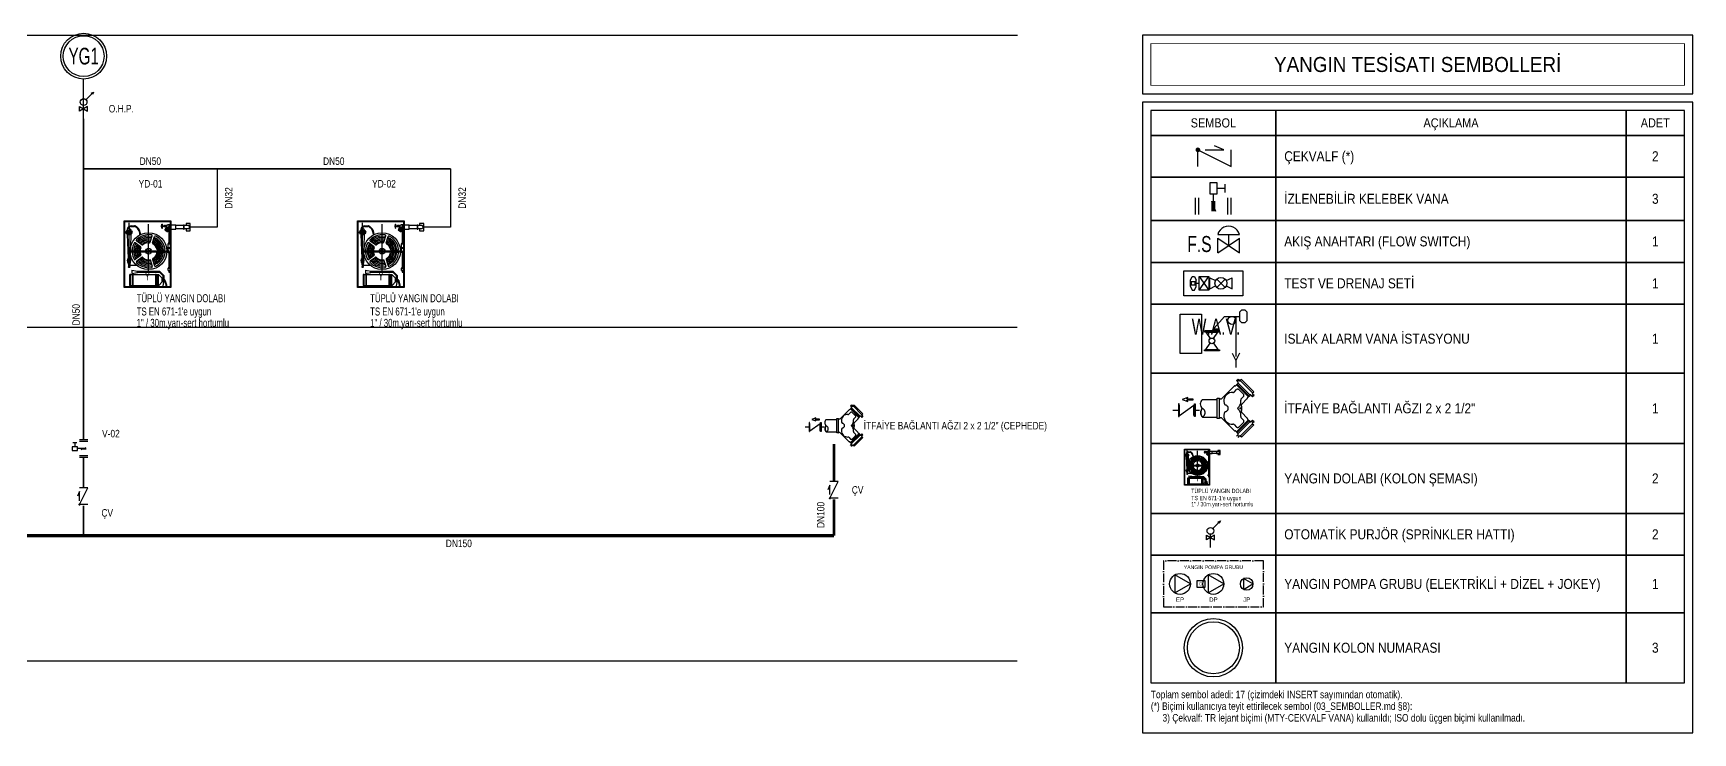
# Model space of a CAD drawing. Header units: centimetres. Extents: x -576 to 3610, y -1263 to 265.
# Drawn here: x 1619 to 3610, y -836 to 3 of the extents above; entities that cross this region are included whole.
import ezdxf
from ezdxf.enums import TextEntityAlignment as Align

# ---------------------------------------------------------------- set-up
doc = ezdxf.new("R2010")
doc.units = ezdxf.units.CM
doc.linetypes.add('DASHDOT', pattern=[3.556, 2.54, -0.508, 0, -0.508])
for name, color, linetype in [('MTY-PISSU-KOLONNO', 211, 'Continuous'), ('MTY-VANA', 1, 'Continuous'), ('ROTAS-LEJANT-BASLIK', 5, 'Continuous'), ('ROTAS-LEJANT-CERCEVE', 7, 'Continuous'), ('ROTAS-LEJANT-YAZI', 7, 'Continuous'), ('ROTAS-YANGIN-ANA-BORU', 1, 'Continuous'), ('ROTAS-YANGIN-DOLAP-BORU', 1, 'Continuous'), ('ROTAS-YANGIN-SEMA-BALON', 6, 'Continuous'), ('ROTAS-YANGIN-SEMA-CAP', 3, 'Continuous'), ('ROTAS-YANGIN-SEMA-KAT', 8, 'Continuous'), ('ROTAS-YANGIN-SEMA-NO', 1, 'Continuous'), ('ROTAS-YANGIN-SEMA-YAZI', 7, 'Continuous'), ('ROTAS-YANGIN-SEMBOL', 10, 'Continuous')]:
    doc.layers.add(name, color=color, linetype=linetype)
doc.styles.add('ANOTATIVO', font='arial.ttf')
doc.styles.add('CAP', font='wturkce.SHX', dxfattribs={"width": 0.65})
doc.styles.add('ROTAS', font='arial.ttf')

# ---------------------------------------------------------------- blocks, each defined once
blk = doc.blocks.new('MTY-CEKVALF VANA')
at = {"layer": 'MTY-VANA'}
h = blk.add_hatch(color=256, dxfattribs=at)
edge = h.paths.add_edge_path()
edge.add_arc((-10, 5), 1.41, 180, 540, ccw=False)
for p, q in [((-10, -5), (-10, 5)), ((-10, 5), (10, -5)), ((-5.6, 5), (5.6, 5)), ((5.6, 5), (0, 7.32)), ((10, -5), (10, 5))]:
    blk.add_line(p, q, dxfattribs=at)
at = {"layer": 'MTY-VANA', "style": 'CAP', "width": 0.65}
blk.add_attdef('CAP', text='', height=5, rotation=153.43495, dxfattribs=at).set_placement((0, 0), align=Align.CENTER)
blk = doc.blocks.new('MTY-IZLENEBILIR KELEBEK VANA')
at = {"layer": 'MTY-VANA'}
for p, q in [((6.98, 10.63), (2.17, 10.63)), ((6.98, 10.63), (2.17, 10.63)), ((6.98, 10.63), (2.17, 10.63)), ((6.98, 10.63), (2.17, 10.63)), ((6.98, 8.19), (6.98, 13.07)), ((6.98, 8.19), (6.98, 13.07)), ((6.98, 8.19), (6.98, 13.07)), ((6.98, 8.19), (6.98, 13.07)), ((-1.22, 3.06), (1.22, -3.06)), ((-1.22, 3.06), (1.22, -3.06)), ((-1.22, 3.06), (1.22, -3.06))]:
    blk.add_line(p, q, dxfattribs=at)
at = {"layer": 'MTY-VANA', "linetype": 'Continuous'}
for p, q in [((-10.66, -5.08), (-10.66, 4.92)), ((-10.66, -5.08), (-10.66, 4.92)), ((-10.66, -5.08), (-10.66, 4.92)), ((-10.66, -5.08), (-10.66, 4.92)), ((-8.66, -5.08), (-8.66, 4.92)), ((-8.66, -5.08), (-8.66, 4.92)), ((-8.66, -5.08), (-8.66, 4.92)), ((-8.66, -5.08), (-8.66, 4.92)), ((0, 0), (0, 7.39)), ((0, 0), (0, 7.39)), ((0, 0), (0, 7.39)), ((0, 0), (0, 7.39)), ((8.66, -5.08), (8.66, 4.92)), ((8.66, -5.08), (8.66, 4.92)), ((8.66, -5.08), (8.66, 4.92)), ((8.66, -5.08), (8.66, 4.92)), ((10.66, -5.08), (10.66, 4.92)), ((10.66, -5.08), (10.66, 4.92)), ((10.66, -5.08), (10.66, 4.92)), ((10.66, -5.08), (10.66, 4.92))]:
    blk.add_line(p, q, dxfattribs=at)
at = {"layer": 'MTY-VANA'}
blk.add_lwpolyline([(-2.17, 13.88), (-2.17, 7.39), (2.17, 7.39), (2.17, 13.88)], close=True, dxfattribs=at)
blk.add_lwpolyline([(-2.17, 13.88), (-2.17, 7.39), (2.17, 7.39), (2.17, 13.88)], close=True, dxfattribs=at)
blk.add_lwpolyline([(-2.17, 13.88), (-2.17, 7.39), (2.17, 7.39), (2.17, 13.88)], close=True, dxfattribs=at)
blk.add_lwpolyline([(-2.17, 13.88), (-2.17, 7.39), (2.17, 7.39), (2.17, 13.88)], close=True, dxfattribs=at)
at = {"layer": 'MTY-VANA', "linetype": 'Continuous'}
blk.add_trace([(-1.22, 3.06), (1.22, 3.06), (-1.22, -3.06), (1.22, -3.06)], dxfattribs=at)
blk.add_trace([(-1.22, 3.06), (1.22, 3.06), (-1.22, -3.06), (1.22, -3.06)], dxfattribs=at)
blk.add_trace([(-1.22, 3.06), (1.22, 3.06), (-1.22, -3.06), (1.22, -3.06)], dxfattribs=at)
blk.add_trace([(-1.22, 3.06), (1.22, 3.06), (-1.22, -3.06), (1.22, -3.06)], dxfattribs=at)
at = {"layer": 'MTY-VANA', "style": 'CAP', "width": 0.65}
blk.add_attdef('CAP', text='', height=5, rotation=270, dxfattribs=at).set_placement((0, 0), align=Align.CENTER)
blk = doc.blocks.new('ROTAS-YANGIN-DOLABI-KOLON')
for p, q in [((-24.3, 19), (-25, 17.9)), ((-25, 17.9), (-19.9, 17.9)), ((-25, 16.8), (-25, 17.9)), ((-25, 17.4), (-19.9, 17.4)), ((-25, 16.8), (-19.9, 16.8)), ((-25, 16.8), (-25, 16.8)), ((-24.1, 15.8), (-24.6, 16.7)), ((-24.3, 19), (-20.6, 19)), ((-24.1, 15.8), (-20.9, 15.8)), ((-23.9, 19.8), (-23.9, 19)), ((-23.9, 15.8), (-23.1, -3.5)), ((-22.7, 17.9), (-22.7, 19)), ((-22.7, 15.8), (-22.7, 16.8)), ((-22.4, -11), (-22.4, 25)), ((-22.1, 17.9), (-22.1, 19)), ((-22.1, 15.8), (-22.1, 16.8)), ((-21.1, 15.8), (-21.7, -3.5)), ((-21.1, 19.4), (-21.1, 19)), ((-20.9, 22.7), (-18.1, 22.7)), ((-20.9, 22.1), (-18.1, 22.1)), ((-20.9, 22.1), (-20.9, 22.1)), ((-20.9, 15.8), (-20.3, 16.7)), ((-20.6, 19), (-19.9, 17.9)), ((-19.9, 16.8), (-19.9, 17.9)), ((-19.9, 16.8), (-19.9, 16.8)), ((-6.9, -14), (-6.9, 24.1)), ((-5.5, 9.7), (-3.9, 14.6)), ((-3.7, 9.1), (-2.1, 14)), ((3.5, 21.8), (3.5, 22.8)), ((3.8, 22.8), (3.5, 22.8)), ((3.8, 21.8), (3.5, 21.8)), ((3.8, 20.7), (3.8, 23.9)), ((3.8, 23.9), (4.2, 23.9)), ((3.8, 21.8), (3.8, 22.8)), ((3.8, 20.7), (4.2, 20.7)), ((4.2, 20.7), (4.2, 23.9)), ((4.5, 22.8), (4.2, 22.8)), ((4.5, 21.8), (4.2, 21.8)), ((4.5, 21.8), (4.5, 22.8)), ((5.2, 22.5), (4.5, 22.5)), ((5.2, 22), (4.5, 22)), ((5.5, 22.8), (5.2, 22.8)), ((5.2, 21.8), (5.2, 22.8)), ((5.5, 21.8), (5.2, 21.8)), ((5.5, 21.8), (5.5, 22.8)), ((6, 22.6), (5.5, 22.6)), ((6, 21.9), (5.5, 21.9)), ((6, 21.8), (6, 22.8)), ((6.6, 22.8), (6, 22.8)), ((6.6, 21.8), (6, 21.8)), ((6.4, 20.1), (6.6, 20.3)), ((6.4, 20.1), (8.7, 18.2)), ((6.4, 20.1), (6.4, 20.1)), ((6.4, 19.2), (6.5, 19.9)), ((6.4, 19.2), (7.9, 18)), ((6.5, 19), (6.6, 19.1)), ((6.6, 23), (7.9, 23)), ((6.6, 21.6), (6.6, 23)), ((6.6, 21.6), (7.7, 21.6)), ((6.6, 20.3), (9, 18.4)), ((6.7, 20.5), (6.9, 20.7)), ((6.7, 20.5), (9.1, 18.5)), ((6.7, 20.2), (6.9, 20.4)), ((7.6, 21), (6.9, 20.7)), ((6.9, 20.7), (9.3, 18.8)), ((7.1, 21.3), (7.1, 23.3)), ((7.1, 23.3), (7.7, 23.3)), ((7.1, 21.3), (7.7, 21.3)), ((7.1, 18.7), (7.5, 19.2)), ((7.3, 18.5), (7.7, 19)), ((7.4, 21.3), (7.4, 23.3)), ((7.6, 21), (9.4, 19.5)), ((7.7, 21.3), (7.7, 23.3)), ((7.7, 18.1), (7.7, 18.1)), ((7.9, 18), (8.5, 18.2)), ((8, 19.8), (8.4, 20.3)), ((8.2, 19.6), (8.6, 20.1)), ((8.7, 21.8), (8.7, 20.1)), ((8.7, 21.8), (10.3, 21.8)), ((8.7, 18.1), (9, 18.4)), ((8.7, 18.2), (8.7, 18.1)), ((8.8, 18.5), (8.9, 18.6)), ((9.1, 18.5), (9.3, 18.8)), ((9.3, 23.1), (9.8, 23.1)), ((9.3, 23.1), (9.3, 21.8)), ((9.4, 19.5), (9.3, 18.8)), ((9.3, 19.3), (9.3, 9)), ((9.8, 23.1), (9.8, 21.8)), ((9.8, 19.3), (9.8, 9)), ((10.1, 23), (9.9, 23)), ((10.1, 19.2), (10.1, 24.1)), ((10.1, 24.1), (10.3, 24.1)), ((10.3, 19.2), (10.1, 19.2)), ((10.3, 24.1), (10.3, 19.2)), ((10.3, 21.8), (10.3, 20.1)), ((21.1, 23), (14.8, 23)), ((21.1, 20.3), (14.8, 20.3)), ((24.7, 23), (21.7, 23)), ((24.7, 20.3), (21.7, 20.3)), ((-22.4, 2.8), (8.7, 2.8)), ((-22.4, 2), (8.7, 2)), ((-22.1, 2.4), (9.6, 2.4)), ((-13.3, 6), (-17.5, 9)), ((-12.2, 7.5), (-16.4, 10.5)), ((0.5, 3.3), (5.6, 3.3)), ((0.5, 1.5), (5.6, 1.5)), ((8.7, 3.5), (8.7, 8.2)), ((8.7, 3.5), (8.7, 1.8)), ((9.3, 1), (9.3, -10.6)), ((9.8, 1), (9.8, -10.6)), ((10.3, 8.2), (10.3, 1.8)), ((-23.7, -5.3), (-23.7, -4.8)), ((-23.7, -5.1), (-21.1, -5.1)), ((-23.5, -4.5), (-21.3, -4.5)), ((-23.5, -5.6), (-21.3, -5.6)), ((-23.4, -4), (-23.4, -3.7)), ((-23.4, -4), (-21.4, -4)), ((-23.4, -4), (-21.4, -4)), ((-23.4, -4.5), (-23.4, -4)), ((-23.4, -4.5), (-21.4, -4.5)), ((-23.4, -6.7), (-23.4, -5.6)), ((-23.4, -6.7), (-21.4, -6.7)), ((-23.4, -6.7), (-22.8, -9.3)), ((-23.1, -3.5), (-21.7, -3.5)), ((-22.8, -9.3), (-23.1, -10)), ((-23.1, -10), (-21.7, -10)), ((-23.1, -10), (-22.9, -10.4)), ((-22.9, -10.4), (-22, -10.4)), ((-22.8, -9.3), (-22, -9.3)), ((-22, -9.3), (-21.4, -6.7)), ((-21.7, -10), (-22, -9.3)), ((-22, -10.4), (-21.7, -10)), ((-21.9, -8.7), (-16.5, -8.7)), ((-21.4, -4), (-21.4, -3.7)), ((-21.4, -4.5), (-21.4, -4)), ((-21.4, -6.7), (-21.4, -5.6)), ((-21.1, -5.3), (-21.1, -4.8)), ((-20.2, -12.7), (-20.2, -15.5)), ((-20.2, -12.7), (-15.8, -13.6)), ((-13.3, -1.1), (-17.5, -4.2)), ((-12.2, -2.7), (-16.4, -5.7)), ((-5.7, -4.3), (-3.9, -9.7)), ((-3.7, -4.3), (-2.1, -9.2)), ((8.7, -13), (8.7, -11.3)), ((8.7, -13), (10.3, -13)), ((9.3, -13), (9.3, -14.5)), ((9.8, -13), (9.8, -14.5)), ((10.3, -13), (10.3, -11.3)), ((-20.2, -15.5), (-15.8, -14.6)), ((-15.8, -13.6), (-15.8, -14.6)), ((4, -21.3), (4, -20.2)), ((4, -20.2), (5.3, -20.2)), ((5.3, -21.3), (4, -21.3)), ((5.2, -20), (4.4, -20)), ((5.3, -20.2), (5.3, -21.3)), ((9.3, -14.5), (9.8, -14.5))]:
    blk.add_line(p, q)
for points in [[(10.9, 26.7), (10.9, -26.7), (-26.5, -26.7), (-26.5, 26.7), (10.9, 26.7)], [(10.3, 26.1), (10.3, -26.1), (-25.9, -26.1), (-25.9, 26.1), (10.3, 26.1)], [(-24.6, 16.7), (-24.7, 16.7), (-24.8, 16.8), (-24.9, 16.8), (-25, 16.8)], [(-20.9, 22.7), (-21.6, 22.5), (-22.3, 22.2), (-22.9, 21.8), (-23.4, 21.2), (-23.7, 20.5), (-23.9, 19.8)], [(-21.7, 21.9), (-21.9, 21.8), (-22, 21.7), (-22.2, 21.5), (-22.3, 21.4), (-22.3, 21.1), (-22.3, 20.9), (-22.3, 20.7), (-22.2, 20.5), (-22.1, 20.3), (-22, 20.2), (-21.8, 20.1), (-21.6, 20), (-21.4, 20)], [(-20.9, 22.1), (-21.1, 22.1), (-21.3, 22.1), (-21.5, 22), (-21.7, 21.9)], [(-21.1, 19.4), (-21.1, 19.5), (-21.1, 19.7), (-21.2, 19.8), (-21.3, 19.9), (-21.4, 20)], [(-19.9, 16.8), (-20, 16.8), (-20.1, 16.8), (-20.2, 16.7), (-20.3, 16.7)], [(-16.3, 21.8), (-16.7, 22.1), (-17.1, 22.4), (-17.6, 22.6), (-18.1, 22.7)], [(-16.6, 21.4), (-17, 21.7), (-17.3, 21.9), (-17.7, 22), (-18.1, 22.1)], [(-13.8, 15.4), (-14, 17.1), (-14.5, 18.7), (-15.4, 20.2), (-16.6, 21.4)], [(-4.4, 15.4), (-7, 15.7), (-9.7, 15.3), (-12.2, 14.5), (-14.5, 13.2), (-16.5, 11.5)], [(-13.2, 15.7), (-13.5, 17.4), (-14.1, 19.1), (-15, 20.6), (-16.3, 21.8)], [(-15.5, 10.6), (-15, 11.3), (-14.6, 12), (-14.3, 12.8), (-14, 13.5)], [(-15.1, 10.3), (-14.5, 11.1), (-14, 12), (-13.6, 12.9), (-13.4, 13.9)], [(-4.1, 14), (-6.7, 14.3), (-9.3, 14.1), (-11.8, 13.2), (-14.1, 11.9)], [(-3.9, 14.6), (-3.9, 14.7), (-3.9, 14.8), (-3.9, 15), (-4, 15.1), (-4, 15.2), (-4.1, 15.3), (-4.3, 15.4), (-4.4, 15.4)], [(5, 3.3), (4.5, 5.9), (3.5, 8.3), (1.9, 10.4), (0, 12.2), (-2.3, 13.4)], [(-1.2, 14.4), (-1.3, 14.4), (-1.5, 14.4), (-1.6, 14.4), (-1.7, 14.4), (-1.9, 14.3), (-2, 14.2), (-2.1, 14.1), (-2.1, 14)], [(6.3, 4.1), (5.7, 6.7), (4.6, 9.1), (3, 11.2), (1.1, 13), (-1.2, 14.4)], [(6.5, 19.9), (6.5, 19.9), (6.5, 20), (6.5, 20), (6.4, 20.1)], [(7.9, 20.7), (8, 20.8), (8, 20.9), (8.1, 21), (8.1, 21.1), (8.1, 21.2), (8, 21.3), (8, 21.4), (7.9, 21.5), (7.8, 21.6), (7.7, 21.6)], [(9.9, 23), (9.8, 23.2), (9.5, 23.3), (9.3, 23.4), (9, 23.5), (8.8, 23.5), (8.5, 23.4), (8.3, 23.3), (8, 23.2), (7.9, 23)], [(9.3, 21.1), (9.2, 21.2), (9.1, 21.3), (8.9, 21.4), (8.8, 21.5), (8.6, 21.5), (8.4, 21.4)], [(8.7, 18.2), (8.7, 18.2), (8.6, 18.2), (8.6, 18.2), (8.5, 18.2)], [(8.7, 20.1), (8.7, 19.9), (8.8, 19.8), (8.9, 19.6), (9, 19.5), (9.1, 19.4), (9.3, 19.3), (9.4, 19.3), (9.6, 19.3), (9.8, 19.3), (9.9, 19.4), (10.1, 19.5), (10.2, 19.6), (10.3, 19.8), (10.3, 19.9), (10.3, 20.1)], [(10.1, 21.4), (9.7, 21.1), (9.5, 20.7), (9.2, 20.2), (9.1, 19.8)], [(10.9, 23.2), (10.9, 20.1), (14.8, 20.1), (14.8, 23.2), (10.9, 23.2)], [(21.1, 23.2), (21.1, 20.1), (21.7, 20.1), (21.7, 23.2), (21.1, 23.2)], [(23.2, 20.3), (23.2, 18.7), (26.5, 18.7), (26.5, 24.6), (23.2, 24.6)], [(23.2, 24.6), (23.2, 23)], [(24.7, 20.3), (25, 20.4), (25.2, 20.5), (25.5, 20.7), (25.6, 20.9), (25.8, 21.1), (25.9, 21.4), (25.9, 21.7), (25.9, 21.9), (25.8, 22.2), (25.6, 22.4), (25.5, 22.6), (25.2, 22.8), (25, 22.9), (24.7, 23)], [(-18.5, 8.8), (-19.5, 6.3), (-20, 3.7), (-20, 1.1), (-19.5, -1.5), (-18.5, -3.9)], [(-17, 8.6), (-18.1, 6.3), (-18.7, 3.7), (-18.7, 1.1), (-18.1, -1.4), (-17, -3.8)], [(-17.5, 9), (-17.6, 9.1), (-17.8, 9.1), (-17.9, 9.1), (-18, 9.1), (-18.2, 9.1), (-18.3, 9), (-18.4, 8.9), (-18.5, 8.8)], [(-16.1, 8), (-17.1, 5.9), (-17.6, 3.6), (-17.6, 1.2), (-17.1, -1.1), (-16.1, -3.2)], [(-16.5, 11.5), (-16.6, 11.4), (-16.6, 11.3), (-16.7, 11.1), (-16.7, 11), (-16.6, 10.8), (-16.6, 10.7), (-16.5, 10.6), (-16.4, 10.5)], [(-15.3, 7.4), (-16.1, 5.5), (-16.6, 3.5), (-16.6, 1.4), (-16.1, -0.7), (-15.3, -2.6)], [(-15.5, 10.6), (-15.6, 10.5), (-15.7, 10.4), (-15.8, 10.3), (-15.9, 10.1)], [(-14.4, 6.7), (-15.1, 5.1), (-15.5, 3.3), (-15.5, 1.5), (-15.1, -0.3), (-14.4, -1.9)], [(-4.4, 13), (-6.7, 13.3), (-9.1, 13), (-11.3, 12.3), (-13.3, 11.1), (-15, 9.5)], [(-13.5, 6.1), (-14.2, 4.7), (-14.5, 3.2), (-14.5, 1.6), (-14.2, 0.1), (-13.5, -1.3)], [(-4.7, 12), (-6.8, 12.2), (-8.9, 12), (-10.9, 11.3), (-12.6, 10.3), (-14.2, 8.9)], [(-13.1, 5.2), (-13.6, 3.8), (-13.7, 2.4), (-13.6, 1), (-13.1, -0.3)], [(-5.1, 10.9), (-6.9, 11.1), (-8.7, 10.9), (-10.4, 10.4), (-12, 9.5), (-13.3, 8.3)], [(-13.1, 5.2), (-13.1, 5.3), (-13.1, 5.5), (-13.1, 5.6), (-13.1, 5.7), (-13.2, 5.9), (-13.3, 6)], [(-5.4, 9.9), (-6.9, 10.1), (-8.5, 9.9), (-9.9, 9.4), (-11.3, 8.6), (-12.4, 7.6)], [(-12.2, 7.5), (-12.1, 7.4), (-12, 7.4), (-11.8, 7.4), (-11.7, 7.4), (-11.5, 7.4), (-11.4, 7.5)], [(-6.2, 9.2), (-7.6, 9.2), (-9, 8.9), (-10.3, 8.3), (-11.4, 7.5)], [(-6.2, 9.2), (-6, 9.2), (-5.9, 9.3), (-5.8, 9.3), (-5.6, 9.4), (-5.5, 9.5), (-5.5, 9.7)], [(-3.7, 9.1), (-3.7, 9), (-3.7, 8.8), (-3.7, 8.7), (-3.6, 8.5), (-3.5, 8.4), (-3.4, 8.3)], [(0.7, 3.3), (0.4, 4.9), (-0.3, 6.3), (-1.2, 7.5), (-2.3, 8.5), (-3.6, 9.3)], [(-3.6, -4.5), (-2.3, -3.7), (-1.2, -2.7), (-0.3, -1.4), (0.4, 0), (0.7, 1.5)], [(-0.2, 3.9), (-0.6, 5.2), (-1.3, 6.4), (-2.3, 7.5), (-3.4, 8.3)], [(-3.4, -3.5), (-2.3, -2.7), (-1.3, -1.6), (-0.6, -0.4), (-0.2, 1)], [(1.8, 3.3), (1.4, 5.1), (0.7, 6.8), (-0.4, 8.2), (-1.7, 9.4), (-3.3, 10.4)], [(-3.3, -5.5), (-1.7, -4.6), (-0.4, -3.4), (0.7, -1.9), (1.4, -0.3), (1.8, 1.5)], [(2.9, 3.3), (2.4, 5.4), (1.6, 7.3), (0.4, 9), (-1.2, 10.3), (-3, 11.4)], [(-3, -6.6), (-1.2, -5.5), (0.4, -4.1), (1.6, -2.5), (2.4, -0.6), (2.9, 1.5)], [(3.9, 3.3), (3.5, 5.6), (2.5, 7.8), (1.2, 9.7), (-0.6, 11.3), (-2.6, 12.4)], [(-2.6, -7.6), (-0.6, -6.4), (1.2, -4.9), (2.5, -3), (3.5, -0.8), (3.9, 1.5)], [(-2.3, -8.6), (0, -7.3), (1.9, -5.6), (3.5, -3.5), (4.5, -1.1), (5, 1.5)], [(-1.2, -9.6), (1.1, -8.2), (3, -6.4), (4.6, -4.3), (5.7, -1.9), (6.3, 0.7)], [(-0.2, 3.9), (-0.1, 3.7), (-0.1, 3.6), (0.1, 3.5), (0.2, 3.4), (0.3, 3.4), (0.5, 3.3)], [(0.5, 1.5), (0.3, 1.5), (0.2, 1.4), (0.1, 1.3), (-0.1, 1.2), (-0.1, 1.1), (-0.2, 1)], [(5.6, 3.3), (5.8, 3.4), (5.9, 3.4), (6, 3.5), (6.1, 3.6), (6.2, 3.7), (6.2, 3.8), (6.3, 4), (6.3, 4.1)], [(6.3, 0.7), (6.3, 0.9), (6.2, 1), (6.2, 1.1), (6.1, 1.3), (6, 1.3), (5.9, 1.4), (5.8, 1.5), (5.6, 1.5)], [(10.3, 8.2), (10.3, 8.4), (10.3, 8.5), (10.2, 8.7), (10.1, 8.8), (9.9, 8.9), (9.8, 9), (9.6, 9), (9.4, 9), (9.3, 9), (9.1, 8.9), (9, 8.8), (8.9, 8.7), (8.8, 8.5), (8.7, 8.4), (8.7, 8.2)], [(8.7, 1.8), (8.7, 1.6), (8.8, 1.5), (8.9, 1.3), (9, 1.2), (9.1, 1.1), (9.3, 1), (9.4, 1), (9.6, 1), (9.8, 1), (9.9, 1.1), (10.1, 1.2), (10.2, 1.3), (10.3, 1.5), (10.3, 1.6), (10.3, 1.8)], [(-23.5, -4.5), (-23.5, -4.5), (-23.6, -4.6), (-23.6, -4.6), (-23.7, -4.6), (-23.7, -4.7), (-23.7, -4.7), (-23.7, -4.8)], [(-23.7, -5.3), (-23.7, -5.4), (-23.7, -5.4), (-23.7, -5.5), (-23.6, -5.5), (-23.6, -5.6), (-23.5, -5.6), (-23.5, -5.6)], [(-23.1, -3.5), (-23.2, -3.5), (-23.3, -3.5), (-23.3, -3.5), (-23.4, -3.6), (-23.4, -3.6), (-23.4, -3.7), (-23.4, -3.7)], [(-21.4, -3.7), (-21.4, -3.7), (-21.4, -3.6), (-21.5, -3.6), (-21.5, -3.5), (-21.6, -3.5), (-21.6, -3.5), (-21.7, -3.5)], [(-21.1, -4.8), (-21.1, -4.7), (-21.1, -4.7), (-21.1, -4.6), (-21.2, -4.6), (-21.2, -4.6), (-21.3, -4.5), (-21.3, -4.5)], [(-21.3, -5.6), (-21.3, -5.6), (-21.2, -5.6), (-21.2, -5.5), (-21.1, -5.5), (-21.1, -5.4), (-21.1, -5.4), (-21.1, -5.3)], [(-18.5, -3.9), (-18.4, -4.1), (-18.3, -4.2), (-18.2, -4.2), (-18, -4.3), (-17.9, -4.3), (-17.8, -4.3), (-17.6, -4.2), (-17.5, -4.2)], [(-16.4, -5.7), (-16.5, -5.8), (-16.6, -5.9), (-16.6, -6), (-16.7, -6.1), (-16.7, -6.3), (-16.6, -6.4), (-16.6, -6.6), (-16.5, -6.7)], [(-16.5, -6.7), (-14.5, -8.4), (-12.2, -9.7), (-9.7, -10.5), (-7, -10.8), (-4.4, -10.6)], [(-15.9, -5.3), (-14, -7.1), (-11.8, -8.4), (-9.3, -9.2), (-6.7, -9.5), (-4.1, -9.2)], [(-15, -4.7), (-13.3, -6.3), (-11.3, -7.5), (-9.1, -8.2), (-6.7, -8.4), (-4.4, -8.1)], [(-14.2, -4.1), (-12.6, -5.5), (-10.9, -6.5), (-8.9, -7.1), (-6.8, -7.4), (-4.7, -7.1)], [(-13.3, -1.1), (-13.2, -1), (-13.1, -0.9), (-13.1, -0.8), (-13.1, -0.6), (-13.1, -0.5), (-13.1, -0.3)], [(-13.3, -3.4), (-12, -4.6), (-10.4, -5.5), (-8.7, -6.1), (-6.9, -6.3), (-5.1, -6.1)], [(-12.4, -2.8), (-11.3, -3.8), (-9.9, -4.6), (-8.5, -5.1), (-6.9, -5.2), (-5.4, -5.1)], [(-11.4, -2.7), (-11.5, -2.6), (-11.7, -2.6), (-11.8, -2.5), (-12, -2.5), (-12.1, -2.6), (-12.2, -2.7)], [(-11.4, -2.7), (-10.1, -3.6), (-8.7, -4.2), (-7.2, -4.4), (-5.7, -4.3)], [(-4.4, -10.6), (-4.3, -10.6), (-4.1, -10.5), (-4, -10.4), (-4, -10.3), (-3.9, -10.2), (-3.9, -10), (-3.9, -9.9), (-3.9, -9.7)], [(-3.4, -3.5), (-3.5, -3.6), (-3.6, -3.7), (-3.7, -3.8), (-3.7, -4), (-3.7, -4.1), (-3.7, -4.3)], [(-2.1, -9.2), (-2.1, -9.3), (-2, -9.4), (-1.9, -9.5), (-1.7, -9.6), (-1.6, -9.6), (-1.5, -9.6), (-1.3, -9.6), (-1.2, -9.6)], [(10.3, -11.3), (10.3, -11.2), (10.3, -11), (10.2, -10.9), (10.1, -10.8), (9.9, -10.7), (9.8, -10.6), (9.6, -10.6), (9.4, -10.6), (9.3, -10.6), (9.1, -10.7), (9, -10.8), (8.9, -10.9), (8.8, -11), (8.7, -11.2), (8.7, -11.3)], [(-22, -16.4), (-22.1, -16.4), (-22.1, -25), (-22, -25)], [(-21.1, -16.3), (-22, -16.3), (-22, -25.1), (-21.1, -25.1), (-21.1, -16.3)], [(-21.1, -24.9), (1.3, -24.9), (4, -22.2), (4, -19.3), (1.3, -16.6), (-21.1, -16.6)], [(-19.8, -16.3), (-19.8, -25.2), (-19.7, -25.3), (-19.2, -25.3), (-19.2, -25.2), (-19.2, -16.3), (-19.2, -16.2), (-19.7, -16.2), (-19.8, -16.3)], [(-15.5, -13.5), (-15.5, -14.7), (-15.8, -14.7), (-15.8, -13.5), (-15.5, -13.5)], [(-15.5, -13.7), (1.8, -13.7), (5.2, -17.1), (5.2, -20.2)], [(-15.5, -14.5), (1.8, -14.5), (4.4, -17.1), (4.4, -20.2)], [(-1.4, -16.3), (-1.4, -25.2), (-1.3, -25.3), (-0.9, -25.3), (-0.8, -25.2), (-0.8, -16.3), (-0.9, -16.2), (-1.3, -16.2), (-1.4, -16.3)], [(0.8, -16.3), (0.8, -25.2), (0.7, -25.3), (0.2, -25.3), (0.2, -25.2), (0.2, -16.3), (0.2, -16.2), (0.7, -16.2), (0.8, -16.3)], [(4, -19.6), (4.4, -19.6), (4.4, -20.2)], [(4, -21.9), (4.4, -21.9), (4.4, -21.3)], [(5.3, -21.3), (4.5, -25.4), (4.6, -25.5), (4.8, -25.5), (4.8, -25.4), (5.5, -21.5)], [(4.8, -20.5), (4.6, -20.7), (4.6, -21.1)], [(5.3, -20.2), (5.7, -20.2), (6.5, -21.2), (7.4, -24.4), (7.4, -25.4), (7.4, -25.5), (7.2, -25.5), (7.1, -25.4), (7.1, -24.4), (6.4, -22.1)], [(6.4, -22.1), (5.3, -21.3)]]:
    blk.add_lwpolyline(points)
for centre, radius in [((-6.9, 2.4), 14.7), ((9.2, 20.1), 0.219), ((9.9, 20.1), 0.219), ((-6.9, 2.4), 2.31), ((-6.9, 2.4), 1.24), ((9.2, 8.2), 0.219), ((9.2, 1.8), 0.219), ((9.5, 5), 0.466), ((9.9, 8.2), 0.219), ((9.9, 1.8), 0.219), ((9.2, -11.4), 0.219), ((9.9, -11.4), 0.219), ((4.6, -20.7), 0.361)]:
    blk.add_circle(centre, radius)
at = {"style": 'ROTAS', "width": 0.7}
for s, height, p in [('Y', 6.72, (-10, -20.8)), ('TÜPLÜ YANGIN DOLABI', 6.4, (-16.4, -38.4)), ("TS EN 671-1'e uygun", 6.4, (-16.4, -49)), ('1" / 30m.yarı-sert hortumlu', 6.4, (-16.4, -58.1))]:
    blk.add_text(s, height=height, dxfattribs=at).set_placement(p)
at = {"style": 'ROTAS'}
blk.add_attdef('NO', text='', height=6, dxfattribs=at).set_placement((0, 29.7), align=Align.BOTTOM_CENTER)
blk = doc.blocks.new('ROTAS-PURJOR-SPRINKLER')
for p, q in [((1.4, 11.4), (6, 16)), ((0, 0), (0, 8))]:
    blk.add_line(p, q)
blk.add_lwpolyline([(4.47, 15.26), (6, 16), (5.26, 14.47)])
blk.add_lwpolyline([(-2.4, 4.6), (-2.4, 7.4), (2.4, 4.6), (2.4, 7.4)], close=True)
blk.add_circle((0, 10), 2)
blk = doc.blocks.new('MTY-KOLON NO')
at = {"layer": 'MTY-PISSU-KOLONNO', "color": 1, "linetype": 'Continuous', "ltscale": 100}
blk.add_circle((0, 0), 27.5, dxfattribs=at)
at = {"layer": 'MTY-PISSU-KOLONNO', "color": 7, "linetype": 'Continuous', "ltscale": 100}
blk.add_circle((0, 0), 24.5, dxfattribs=at)
at = {"style": 'ANOTATIVO', "width": 0.65}
blk.add_attdef('K', text='', height=20, dxfattribs=at).set_placement((0, 0), align=Align.MIDDLE_CENTER)
blk = doc.blocks.new('ROTAS-ITFAIYE-AGZI')
for p, q in [((6, 7), (15, 16)), ((14.8, 11.6), (16.5, 13.3)), ((15.2, 16.1), (15.5, 16.1)), ((15.7, 16.1), (17.5, 18)), ((16.4, 19.7), (17.5, 20.7)), ((16.4, 19.7), (17.5, 18.6)), ((16.4, 16.8), (24.9, 8.2)), ((16.8, 17.2), (25.4, 8.7)), ((17.1, 19), (18.1, 20.1)), ((17.5, 20.7), (18.6, 19.6)), ((17.5, 17.9), (26, 9.5)), ((18.1, 13.3), (21.4, 10)), ((19.2, 19.6), (19.2, 19.7)), ((-24.1, -5), (-24.1, 2.3)), ((-13.8, -5), (-13.8, 2.3)), ((-7.8, 6.2), (2.7, 6.2)), ((4.2, 7.3), (4.3, 7.1)), ((19.8, 6.8), (21.4, 8.4)), ((20.1, 2.9), (24.1, 6.9)), ((24.2, 7.1), (24.2, 7.4)), ((24.3, 7.6), (26.1, 9.4)), ((26.7, 9.4), (27.8, 8.3)), ((27.2, 9), (28.2, 10)), ((27.8, 11.1), (27.8, 11.1)), ((27.8, 10.4), (28.9, 9.3)), ((27.8, 8.3), (28.9, 9.3)), ((-28.9, -1.3), (-24.9, -1.3)), ((-12.9, -1.3), (-9.8, -1.3)), ((-7.8, -6.2), (2.7, -6.2)), ((4.2, -7.3), (4.3, -7.1)), ((6, -7), (15, -16)), ((14.8, -11.6), (16.5, -13.3)), ((16.4, -16.8), (24.9, -8.2)), ((16.8, -17.2), (25.4, -8.7)), ((17.5, -17.9), (26, -9.5)), ((18.1, -13.3), (21.4, -10)), ((19.8, -6.8), (21.4, -8.4)), ((20.1, -2.9), (24.1, -6.9)), ((24.2, -7.4), (24.2, -7.1)), ((24.3, -7.6), (26.1, -9.4)), ((26.7, -9.4), (27.8, -8.3)), ((27.2, -9), (28.2, -10)), ((27.8, -8.3), (28.9, -9.3)), ((27.8, -10.4), (28.9, -9.3)), ((27.8, -11.1), (27.8, -11.1)), ((15.2, -16.1), (15.5, -16.1)), ((15.7, -16.1), (17.5, -18)), ((16.4, -19.7), (17.5, -18.6)), ((17.1, -19), (18.1, -20.1)), ((17.5, -20.7), (18.6, -19.6)), ((19.2, -19.6), (19.2, -19.7))]:
    blk.add_line(p, q)
for points in [[(15.2, 16.1), (15.2, 16.1), (15.1, 16.1), (15.1, 16), (15, 16)], [(15.5, 16.1), (15.6, 16.1), (15.6, 16.1), (15.7, 16.1), (15.7, 16.1)], [(18.1, 13.3), (17.9, 13.4), (17.7, 13.6), (17.5, 13.6), (17.2, 13.6), (16.9, 13.6), (16.7, 13.4), (16.5, 13.3)], [(17.5, 18), (17.6, 18), (17.6, 18.1), (17.7, 18.2), (17.7, 18.3), (17.6, 18.4), (17.6, 18.5), (17.5, 18.6)], [(18.6, 19.6), (18.6, 19.6), (18.7, 19.5), (18.8, 19.5), (18.9, 19.5), (19, 19.5), (19.1, 19.6), (19.2, 19.6)], [(19.1, 19.8), (27.9, 11), (28.7, 11.8), (20, 20.6), (19.1, 19.8)], [(-24.4, 3.2), (-24.9, 3.2), (-24.9, -5.8), (-24.4, -5.8), (-24.4, 3.2)], [(-24.1, -5), (-13.8, 2.3)], [(-22.2, 6.3), (-18.2, 4.9), (-19, 6), (-14.5, 6), (-14.5, 6.6), (-19, 6.6), (-18.2, 7.8), (-22.2, 6.3)], [(-13.4, 3.2), (-12.9, 3.2), (-12.9, -5.8), (-13.4, -5.8), (-13.4, 3.2)], [(-7.8, 6.2), (-8.4, 5.6), (-8.9, 4.8), (-9.2, 4), (-9.3, 3.1), (-9.2, 2.2), (-8.9, 1.4), (-8.4, 0.6), (-7.8, 0)], [(2.7, -7.3), (2.7, 7.3), (4.2, 7.3), (4.2, -7.3), (2.7, -7.3)], [(4.3, 7.1), (4.5, 6.9), (4.7, 6.8), (4.9, 6.7), (5.1, 6.7), (5.4, 6.7), (5.6, 6.7), (5.8, 6.8), (6, 7)], [(13.9, 11.3), (12.6, 11.2), (11.4, 10.9), (10.2, 10.4), (9.2, 9.6), (8.4, 8.6), (7.8, 7.4), (7.4, 6.2), (7.4, 4.9), (7.6, 3.6), (8.1, 2.4)], [(8.1, -2.4), (8.6, -2.3), (9.1, -2.2), (9.5, -1.9), (9.9, -1.6), (10.2, -1.2), (10.4, -0.7), (10.5, -0.3), (10.5, 0.3), (10.4, 0.7), (10.2, 1.2), (9.9, 1.6), (9.5, 1.9), (9.1, 2.2), (8.6, 2.3), (8.1, 2.4)], [(13.9, 11.3), (14.2, 11.3), (14.4, 11.3), (14.6, 11.5), (14.8, 11.6)], [(17.4, 0.4), (17.3, 0.3), (17.3, 0.2), (17.2, 0.1), (17.2, 0), (17.2, -0.1), (17.3, -0.2), (17.3, -0.3), (17.4, -0.4)], [(17.4, 0.4), (18.3, 1.2), (18.9, 2.2), (19.4, 3.3), (19.6, 4.5), (19.5, 5.7)], [(19.8, 6.8), (19.6, 6.5), (19.5, 6.3), (19.5, 6), (19.5, 5.7)], [(20.1, 2.9), (20, 2.7), (19.9, 2.5), (19.8, 2.3), (19.8, 2.1)], [(19.8, 2.1), (19.8, 2.1), (19.8, 2.1), (19.8, 2), (19.8, 2)], [(19.8, -2), (20.1, -1.2), (20.3, -0.4), (20.3, 0.4), (20.1, 1.2), (19.8, 2)], [(21.4, 8.4), (21.6, 8.6), (21.7, 8.8), (21.7, 9.1), (21.7, 9.3), (21.7, 9.6), (21.6, 9.8), (21.4, 10)], [(24.1, 6.9), (24.2, 7), (24.2, 7), (24.2, 7), (24.2, 7.1)], [(24.3, 7.6), (24.2, 7.5), (24.2, 7.5), (24.2, 7.5), (24.2, 7.4)], [(26.7, 9.4), (26.7, 9.5), (26.6, 9.5), (26.5, 9.5), (26.4, 9.5), (26.3, 9.5), (26.2, 9.5), (26.1, 9.4)], [(27.8, 11.1), (27.7, 11), (27.7, 10.9), (27.6, 10.8), (27.6, 10.7), (27.7, 10.6), (27.7, 10.5), (27.8, 10.4)], [(-7.8, 0), (-8.4, -0.6), (-8.8, -1.4), (-9.1, -2.2), (-9.2, -3.1), (-9.1, -4), (-8.8, -4.8), (-8.4, -5.6), (-7.8, -6.2)], [(-7.6, -0.1), (-8.2, -0.7), (-8.6, -1.5), (-8.9, -2.3), (-9, -3.1), (-8.9, -3.9), (-8.6, -4.7), (-8.2, -5.5), (-7.6, -6.1)], [(-7.8, -6.2), (-7.2, -5.8), (-6.7, -5.4), (-6.3, -4.8), (-6, -4.1), (-5.8, -3.5), (-5.8, -2.7), (-6, -2.1), (-6.3, -1.4), (-6.7, -0.8), (-7.2, -0.4), (-7.8, 0)], [(6, -7), (5.8, -6.8), (5.6, -6.7), (5.4, -6.7), (5.1, -6.7), (4.9, -6.7), (4.7, -6.8), (4.5, -6.9), (4.3, -7.1)], [(8.1, -2.4), (7.6, -3.6), (7.4, -4.9), (7.4, -6.2), (7.8, -7.4), (8.4, -8.6), (9.2, -9.6), (10.2, -10.4), (11.4, -10.9), (12.6, -11.2), (13.9, -11.3)], [(14.8, -11.6), (14.6, -11.5), (14.4, -11.3), (14.2, -11.3), (13.9, -11.3)], [(19.5, -5.7), (19.6, -4.5), (19.4, -3.3), (18.9, -2.2), (18.3, -1.2), (17.4, -0.4)], [(19.1, -19.8), (27.9, -11), (28.7, -11.8), (20, -20.6), (19.1, -19.8)], [(19.5, -5.7), (19.5, -6), (19.5, -6.3), (19.6, -6.5), (19.8, -6.8)], [(19.5, -5.7), (19.5, -6), (19.5, -6.3), (19.6, -6.5), (19.8, -6.8)], [(19.8, -2), (19.8, -2), (19.8, -2.1), (19.8, -2.1), (19.8, -2.1)], [(19.8, -2.1), (19.8, -2.3), (19.9, -2.5), (20, -2.7), (20.1, -2.9)], [(21.4, -10), (21.6, -9.8), (21.7, -9.6), (21.7, -9.3), (21.7, -9.1), (21.7, -8.8), (21.6, -8.6), (21.4, -8.4)], [(24.2, -7.1), (24.2, -7), (24.2, -7), (24.2, -7), (24.1, -6.9)], [(24.2, -7.4), (24.2, -7.5), (24.2, -7.5), (24.2, -7.5), (24.3, -7.6)], [(26.1, -9.4), (26.2, -9.5), (26.3, -9.5), (26.4, -9.5), (26.5, -9.5), (26.6, -9.5), (26.7, -9.5), (26.7, -9.4)], [(27.8, -10.4), (27.7, -10.5), (27.7, -10.6), (27.6, -10.7), (27.6, -10.8), (27.7, -10.9), (27.7, -11), (27.8, -11.1)], [(15, -16), (15.1, -16), (15.1, -16.1), (15.2, -16.1), (15.2, -16.1)], [(15.7, -16.1), (15.7, -16.1), (15.6, -16.1), (15.6, -16.1), (15.5, -16.1)], [(16.5, -13.3), (16.7, -13.4), (16.9, -13.6), (17.2, -13.6), (17.5, -13.6), (17.7, -13.6), (17.9, -13.4), (18.1, -13.3)], [(17.5, -18.6), (17.6, -18.5), (17.6, -18.4), (17.7, -18.3), (17.7, -18.2), (17.6, -18.1), (17.6, -18), (17.5, -18)], [(19.2, -19.6), (19.1, -19.6), (19, -19.5), (18.9, -19.5), (18.8, -19.5), (18.7, -19.5), (18.6, -19.6), (18.6, -19.6)]]:
    blk.add_lwpolyline(points)
blk.add_circle((19.5, 0), 0.553)
at = {"style": 'ROTAS'}
blk.add_attdef('NO', text='', height=6, dxfattribs=at).set_placement((0, 23.7), align=Align.BOTTOM_CENTER)
blk = doc.blocks.new('ROTAS-AKIS-ANAHTARI')
for p, q in [((-6.54, 3.08), (6.47, 3.08)), ((-6.5, -8), (-6.5, 0.8)), ((-6.5, 0.8), (6.54, -8)), ((-6.5, -8), (6.54, 0.8)), ((0.02, -3.6), (0.02, 3.08)), ((6.54, -8), (6.54, 0.8))]:
    blk.add_line(p, q)
blk.add_lwpolyline([(6.47, 3.08), (5.93, 4.43), (5.11, 5.63), (4.05, 6.63), (2.8, 7.38), (1.42, 7.85), (-0.03, 8), (-1.48, 7.85), (-2.86, 7.38), (-4.11, 6.63), (-5.17, 5.63), (-5.99, 4.43), (-6.54, 3.08)])
at = {"style": 'ROTAS', "width": 0.7}
blk.add_text('F.S', height=9.6, dxfattribs=at).set_placement((-24.83, -7.46))
at = {"style": 'ROTAS'}
blk.add_attdef('NO', text='', height=6, dxfattribs=at).set_placement((0, 11), align=Align.BOTTOM_CENTER)
blk = doc.blocks.new('ROTAS-TEST-DRENAJ')
for p, q in [((-13.69, 1.91), (-12.71, 4.1)), ((-11.41, 4.1), (-10.43, 1.91)), ((-10.95, 0), (-8.45, 0)), ((-8.45, 4.1), (-2.75, -4.1)), ((-8.45, -4.1), (-2.75, 4.1)), ((-8.45, 4.1), (-2.75, -4.1)), ((-8.45, -4.1), (-2.75, 4.1)), ((-2.75, 0), (-2.23, 0)), ((-2.23, 3.36), (1.32, 1.59)), ((-2.23, -3.36), (-2.23, 3.36)), ((1.98, -2.51), (7, 2.51)), ((1.98, 2.51), (7, -2.51)), ((7.67, 1.59), (11.21, 3.36)), ((11.21, -3.36), (11.21, 3.36)), ((-13.69, -1.91), (-12.71, -4.1)), ((-11.41, -4.1), (-10.43, -1.91)), ((-2.23, -3.36), (1.32, -1.59)), ((7.67, -1.59), (11.21, -3.36))]:
    blk.add_line(p, q)
for points in [[(-17.7, -7.5), (-17.7, 7.5), (17.7, 7.5), (17.7, -7.5), (-17.7, -7.5)], [(-13.69, -1.91), (-13.69, 1.91)], [(-10.95, -0.94), (-10.95, 0.94), (-13.3, 0.94), (-13.3, -0.94), (-10.95, -0.94)], [(-12.71, 4.1), (-11.41, 4.1)], [(-10.43, -1.91), (-10.43, 1.91)], [(-8.45, -4.1), (-8.45, 4.1), (-2.75, 4.1), (-2.75, -4.1), (-8.45, -4.1)], [(-12.71, -4.1), (-11.41, -4.1)]]:
    blk.add_lwpolyline(points)
blk.add_circle((4.49, 0), 3.55)
at = {"style": 'ROTAS'}
blk.add_attdef('NO', text='', height=6, dxfattribs=at).set_placement((0, 10.5), align=Align.BOTTOM_CENTER)
blk = doc.blocks.new('ROTAS-ISLAK-ALARM')
for p, q in [((-0.92, 4.74), (6.69, 13.33)), ((6.69, 13.33), (13.49, 13.33)), ((13.49, 13.33), (13.49, -10.69)), ((13.49, 13.33), (15.89, 13.33)), ((-4.58, 3.86), (-1.93, 0.07)), ((-4.58, 3.86), (2.71, 3.86)), ((0.11, 0.07), (2.71, 3.86)), ((-4.58, -6.39), (-1.96, -2.64)), ((-4.58, -6.39), (2.71, -6.39)), ((0.14, -2.64), (2.71, -6.39)), ((11.25, -8.71), (13.49, -13.09)), ((15.72, -8.71), (13.49, -13.09)), ((13.49, -13.09), (13.49, -17.21))]:
    blk.add_line(p, q)
for points in [[(-19.96, 14.61), (-7.13, 14.61), (-7.13, -8.92), (-19.96, -8.92), (-19.96, 14.61)], [(17.09, 17.21), (18.76, 17.21), (19.96, 16.01), (19.96, 10.65), (18.76, 9.45), (17.09, 9.45), (15.89, 10.65), (15.89, 16.01), (17.09, 17.21)], [(3.58, 4.2), (3.58, 4.74), (-5.42, 4.74), (-5.42, 4.2), (3.58, 4.2)], [(3.58, -6.73), (3.58, -7.26), (-5.42, -7.26), (-5.42, -6.73), (3.58, -6.73)]]:
    blk.add_lwpolyline(points)
for centre, radius in [((11.14, 10.95), 2.4), ((-0.91, -1.3), 1.7)]:
    blk.add_circle(centre, radius)
at = {"style": 'ROTAS', "width": 0.7}
blk.add_text('W.A.V.', height=9.6, dxfattribs=at).set_placement((-13.03, 2.41))
at = {"style": 'ROTAS'}
blk.add_attdef('NO', text='', height=6, dxfattribs=at).set_placement((0, 20.21), align=Align.BOTTOM_CENTER)
blk = doc.blocks.new('ROTAS-YANGIN-POMPA-SETI')
at = {"linetype": 'DASHDOT', "ltscale": 4}
blk.add_lwpolyline([(-57.6, -26.4), (57.6, -26.4), (57.6, 26.4), (-57.6, 26.4)], close=True, dxfattribs=at)
for points in [[(-26.4, 0), (-44.4, 10.392), (-44.4, -10.392)], [(-19.2, -3.6), (-9.6, -3.6), (-9.6, 3.6), (-19.2, 3.6)], [(12, 0), (-6, 10.392), (-6, -10.392)], [(45.6, 0), (34.8, 6.2352), (34.8, -6.2352)]]:
    blk.add_lwpolyline(points, close=True)
for centre, radius in [((-38.4, 0), 12), ((0, 0), 12), ((38.4, 0), 7.2)]:
    blk.add_circle(centre, radius)
at = {"style": 'ROTAS'}
for s, height, p in [('YANGIN POMPA GRUBU', 4.2, (0, 19.2)), ('D', 3.6, (-14.4, 0)), ('EP', 5, (-38.4, -18)), ('DP', 5, (0, -18)), ('JP', 5, (38.4, -18))]:
    blk.add_text(s, height=height, dxfattribs=at).set_placement(p, align=Align.MIDDLE_CENTER)
blk.add_attdef('NO', text='', height=6, dxfattribs=at).set_placement((0, 29.4), align=Align.BOTTOM_CENTER)

msp = doc.modelspace()

# ---------------------------------------------------------------- linework, layer by layer
at = {"layer": 'ROTAS-LEJANT-CERCEVE'}
for points in [[(2950, -70), (3610, -70), (3610, 0), (2950, 0)], [(2950, -836.2), (3610, -836.2), (3610, -80), (2950, -80)], [(2960, -120), (3110, -120), (3110, -90), (2960, -90)], [(3110, -120), (3530, -120), (3530, -90), (3110, -90)], [(3530, -120), (3600, -120), (3600, -90), (3530, -90)], [(2960, -170), (3110, -170), (3110, -120), (2960, -120)], [(3110, -170), (3530, -170), (3530, -120), (3110, -120)], [(3530, -170), (3600, -170), (3600, -120), (3530, -120)], [(2960, -221.9), (3110, -221.9), (3110, -170), (2960, -170)], [(3110, -221.9), (3530, -221.9), (3530, -170), (3110, -170)], [(3530, -221.9), (3600, -221.9), (3600, -170), (3530, -170)], [(2960, -272.3), (3110, -272.3), (3110, -221.9), (2960, -221.9)], [(3110, -272.3), (3530, -272.3), (3530, -221.9), (3110, -221.9)], [(3530, -272.3), (3600, -272.3), (3600, -221.9), (3530, -221.9)], [(2960, -322.3), (3110, -322.3), (3110, -272.3), (2960, -272.3)], [(3110, -322.3), (3530, -322.3), (3530, -272.3), (3110, -272.3)], [(3530, -322.3), (3600, -322.3), (3600, -272.3), (3530, -272.3)], [(2960, -405.2), (3110, -405.2), (3110, -322.3), (2960, -322.3)], [(3110, -405.2), (3530, -405.2), (3530, -322.3), (3110, -322.3)], [(3530, -405.2), (3600, -405.2), (3600, -322.3), (3530, -322.3)], [(2960, -489.2), (3110, -489.2), (3110, -405.2), (2960, -405.2)], [(3110, -489.2), (3530, -489.2), (3530, -405.2), (3110, -405.2)], [(3530, -489.2), (3600, -489.2), (3600, -405.2), (3530, -405.2)], [(2960, -573.2), (3110, -573.2), (3110, -489.2), (2960, -489.2)], [(3110, -573.2), (3530, -573.2), (3530, -489.2), (3110, -489.2)], [(3530, -573.2), (3600, -573.2), (3600, -489.2), (3530, -489.2)], [(2960, -623.2), (3110, -623.2), (3110, -573.2), (2960, -573.2)], [(3110, -623.2), (3530, -623.2), (3530, -573.2), (3110, -573.2)], [(3530, -623.2), (3600, -623.2), (3600, -573.2), (3530, -573.2)], [(2960, -692.2), (3110, -692.2), (3110, -623.2), (2960, -623.2)], [(3110, -692.2), (3530, -692.2), (3530, -623.2), (3110, -623.2)], [(3530, -692.2), (3600, -692.2), (3600, -623.2), (3530, -623.2)], [(2960, -776.2), (3110, -776.2), (3110, -692.2), (2960, -692.2)], [(3110, -776.2), (3530, -776.2), (3530, -692.2), (3110, -692.2)], [(3530, -776.2), (3600, -776.2), (3600, -692.2), (3530, -692.2)]]:
    msp.add_lwpolyline(points, close=True, dxfattribs=at)
at = {"layer": 'ROTAS-LEJANT-CERCEVE', "const_width": 1}
msp.add_lwpolyline([(2960, -60), (3600, -60), (3600, -10), (2960, -10)], close=True, dxfattribs=at)
at = {"layer": 'ROTAS-YANGIN-ANA-BORU'}
for points, const_width in [([(2580, -535), (2580, -490)], 3), ([(2580, -600), (2580, -556.4)], 3), ([(700, -600), (1680, -600)], 4), ([(1680, -600), (2580, -600)], 4)]:
    msp.add_lwpolyline(points, dxfattribs=dict(at, const_width=const_width))
at = {"layer": 'ROTAS-YANGIN-DOLAP-BORU', "const_width": 2}
for points in [[(1680, -160), (1680, -100)], [(1680, -410), (1680, -160)], [(1680, -160), (2120, -160)], [(1680, -484.8), (1680, -410)], [(1680, -542.5), (1680, -506.2)], [(1680, -600), (1680, -563.9)]]:
    msp.add_lwpolyline(points, dxfattribs=at)
at = {"layer": 'ROTAS-YANGIN-DOLAP-BORU'}
for points in [[(1840, -160), (1840, -230), (1808, -230)], [(2120, -160), (2120, -230), (2088, -230)]]:
    msp.add_lwpolyline(points, dxfattribs=at)
at = {"layer": 'ROTAS-YANGIN-SEMA-BALON'}
msp.add_lwpolyline([(1680, -90), (1680, -53)], dxfattribs=at)
at = {"layer": 'ROTAS-YANGIN-SEMA-KAT'}
msp.add_lwpolyline([(-560, 0), (2800, 0)], dxfattribs=at)
at = {"layer": 'ROTAS-YANGIN-SEMA-KAT', "const_width": 1.5}
for points in [[(-560, -350), (2800, -350)], [(-560, -750), (2800, -750)]]:
    msp.add_lwpolyline(points, dxfattribs=at)

# ---------------------------------------------------------------- block references
at = {"layer": 'ROTAS-YANGIN-SEMBOL'}
ref = msp.add_blockref('MTY-KOLON NO', (1680, -25), dxfattribs=at)
ref.add_attrib('K', 'YG1', dxfattribs={"layer": '0', "height": 20, "style": 'ROTAS', "width": 0.65}).set_placement((1680, -25), align=Align.MIDDLE_CENTER)
for name, p, xscale, yscale in [('ROTAS-PURJOR-SPRINKLER', (1680, -100), 2, 2), ('MTY-CEKVALF VANA', (3036.4, -147.3), 2, 2), ('MTY-IZLENEBILIR KELEBEK VANA', (3035, -204.8), 2, 2), ('ROTAS-YANGIN-DOLABI-KOLON', (1768.2, -262.4), 1.5, 1.5), ('ROTAS-YANGIN-DOLABI-KOLON', (2048.2, -262.4), 1.5, 1.5), ('ROTAS-AKIS-ANAHTARI', (3053.3, -244.9), 2, 2), ('ROTAS-TEST-DRENAJ', (3035, -297.3), 2, 2), ('ROTAS-ISLAK-ALARM', (3035, -363.7), 2, 2), ('ROTAS-ITFAIYE-AGZI', (3035, -447.2), 1.6870772007605812, 1.6870772007605812), ('ROTAS-ITFAIYE-AGZI', (2580, -468), 1.2, 1.2), ('ROTAS-YANGIN-DOLABI-KOLON', (3021.7, -517.7), 0.8084203203891871, 0.8084203203891871), ('ROTAS-PURJOR-SPRINKLER', (3031.4, -614.2), 2, 2), ('ROTAS-YANGIN-POMPA-SETI', (3035, -657.7), 1.0416666666666665, 1.0416666666666665), ('MTY-KOLON NO', (3035, -734.2), 1.2727272727272718, 1.2727272727272718)]:
    msp.add_blockref(name, p, dxfattribs=dict(at, xscale=xscale, yscale=yscale))
at = {"layer": 'ROTAS-YANGIN-SEMBOL', "rotation": 90}
for name, p in [('MTY-IZLENEBILIR KELEBEK VANA', (1680, -495.5)), ('MTY-CEKVALF VANA', (2580, -545)), ('MTY-CEKVALF VANA', (1680, -552.5))]:
    msp.add_blockref(name, p, dxfattribs=at)

# ---------------------------------------------------------------- texts
at = {"layer": 'ROTAS-LEJANT-BASLIK', "style": 'ROTAS', "width": 0.9}
msp.add_text('YANGIN TESİSATI SEMBOLLERİ', height=18, dxfattribs=at).set_placement((3280, -35), align=Align.MIDDLE_CENTER)
at = {"layer": 'ROTAS-LEJANT-YAZI', "style": 'ROTAS', "width": 0.85}
for s, height, p in [('SEMBOL', 11, (3035, -105)), ('AÇIKLAMA', 11, (3320, -105)), ('ADET', 11, (3565, -105)), ('2', 12, (3565, -145)), ('3', 12, (3565, -196)), ('1', 12, (3565, -247.1)), ('1', 12, (3565, -297.3)), ('1', 12, (3565, -363.7)), ('1', 12, (3565, -447.2)), ('2', 12, (3565, -531.2)), ('2', 12, (3565, -598.2)), ('1', 12, (3565, -657.7)), ('3', 12, (3565, -734.2))]:
    msp.add_text(s, height=height, dxfattribs=at).set_placement(p, align=Align.MIDDLE_CENTER)
at = {"layer": 'ROTAS-LEJANT-YAZI', "style": 'ROTAS'}
for s, height, width, p in [('ÇEKVALF (*)', 12, 0.85, (3120, -145)), ('İZLENEBİLİR KELEBEK VANA', 12, 0.85, (3120, -196)), ('AKIŞ ANAHTARI (FLOW SWITCH)', 12, 0.85, (3120, -247.1)), ('TEST VE DRENAJ SETİ', 12, 0.85, (3120, -297.3)), ('ISLAK ALARM VANA İSTASYONU', 12, 0.85, (3120, -363.7)), ('İTFAİYE BAĞLANTI AĞZI 2 x 2 1/2"', 12, 0.85, (3120, -447.2)), ('YANGIN DOLABI (KOLON ŞEMASI)', 12, 0.85, (3120, -531.2)), ('OTOMATİK PURJÖR (SPRİNKLER HATTI)', 12, 0.85, (3120, -598.2)), ('YANGIN POMPA GRUBU (ELEKTRİKLİ + DİZEL + JOKEY)', 12, 0.85, (3120, -657.7)), ('YANGIN KOLON NUMARASI', 12, 0.85, (3120, -734.2)), ('Toplam sembol adedi: 17 (çizimdeki INSERT sayımından otomatik).', 9, 0.8, (2960, -790.2)), ('(*) Biçimi kullanıcıya teyit ettirilecek sembol (03_SEMBOLLER.md §8):', 9, 0.8, (2960, -804.2)), ('     3) Çekvalf: TR lejant biçimi (MTY-CEKVALF VANA) kullanıldı; ISO dolu üçgen biçimi kullanılmadı.', 9, 0.8, (2960, -818.2))]:
    msp.add_text(s, height=height, dxfattribs=dict(at, width=width)).set_placement(p, align=Align.MIDDLE_LEFT)

# ---------------------------------------------------------------- wipeouts: each hides what was drawn before it
for points in [[(1710, -94.1), (1740.4, -94.1), (1740.4, -81.9), (1710, -81.9)], [(1747.3, -184.1), (1773.2, -184.1), (1773.2, -171.9), (1747.3, -171.9)], [(2027.3, -184.1), (2053.2, -184.1), (2053.2, -171.9), (2027.3, -171.9)], [(1702, -483.6), (1723.5, -483.6), (1723.5, -471.4), (1702, -471.4)], [(2630, -474.1), (2821.1, -474.1), (2821.1, -461.9), (2630, -461.9)], [(2602, -551.1), (2614.5, -551.1), (2614.5, -538.9), (2602, -538.9)], [(1702, -578.6), (1714.5, -578.6), (1714.5, -566.4), (1702, -566.4)]]:
    msp.add_wipeout(points)

# ---------------------------------------------------------------- next in the draw order: texts
at = {"layer": 'ROTAS-YANGIN-SEMA-NO', "style": 'ROTAS', "width": 0.8}
for s, p in [('YD-01', (1760.2, -178)), ('YD-02', (2040.2, -178)), ('V-02', (1712.7, -477.5)), ('ÇV', (2608.3, -545)), ('ÇV', (1708.3, -572.5))]:
    msp.add_text(s, height=9, dxfattribs=at).set_placement(p, align=Align.MIDDLE_CENTER)
at = {"layer": 'ROTAS-YANGIN-SEMA-YAZI', "style": 'ROTAS', "width": 0.8}
for s, p in [('O.H.P.', (1725.2, -88)), ('İTFAİYE BAĞLANTI AĞZI 2 x 2 1/2" (CEPHEDE)', (2725.5, -468))]:
    msp.add_text(s, height=9, dxfattribs=at).set_placement(p, align=Align.MIDDLE_CENTER)

# ---------------------------------------------------------------- next in the draw order: wipeouts: each hides what was drawn before it
for points in [[(1749.3, -157), (1770.7, -157), (1770.7, -144.9), (1749.3, -144.9)], [(1969.3, -157), (1990.7, -157), (1990.7, -144.9), (1969.3, -144.9)], [(1847.9, -205.7), (1860.1, -205.7), (1860.1, -184.3), (1847.9, -184.3)], [(2127.9, -205.7), (2140.1, -205.7), (2140.1, -184.3), (2127.9, -184.3)], [(1664.8, -345.7), (1677, -345.7), (1677, -324.3), (1664.8, -324.3)], [(2557.9, -588), (2570.1, -588), (2570.1, -562), (2557.9, -562)], [(2117, -615.2), (2143, -615.2), (2143, -603), (2117, -603)]]:
    msp.add_wipeout(points)

# ---------------------------------------------------------------- next in the draw order: texts
at = {"layer": 'ROTAS-YANGIN-SEMA-CAP', "style": 'ROTAS', "width": 0.8}
for s, p in [('DN50', (1760, -150.9)), ('DN50', (1980, -150.9)), ('DN150', (2130, -609.1))]:
    msp.add_text(s, height=9, dxfattribs=at).set_placement(p, align=Align.MIDDLE_CENTER)
for s, p in [('DN32', (1854, -195)), ('DN32', (2134, -195)), ('DN50', (1670.9, -335)), ('DN100', (2564, -575))]:
    msp.add_text(s, height=9, rotation=90, dxfattribs=at).set_placement(p, align=Align.MIDDLE_CENTER)

doc.saveas('drawing.dxf')
